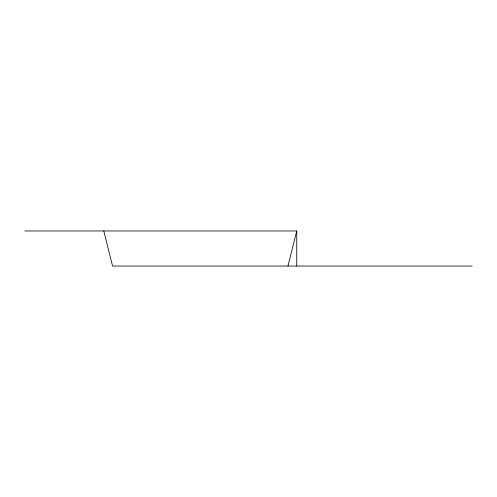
<?xml version="1.0" encoding="UTF-8"?>
<svg xmlns="http://www.w3.org/2000/svg" width="497" height="497" viewBox="0 0 497 497"><rect width="100%" height="100%" fill="white"/><g stroke="black" fill="none" stroke-linecap="round" stroke-linejoin="round"><path stroke-width="0.75" d="M287.968 266.044L296.74 230.956L24.85 230.956M472.15 266.044L112.558 266.044L103.786 230.956M296.74 230.956L296.74 266.044"/></g></svg>
